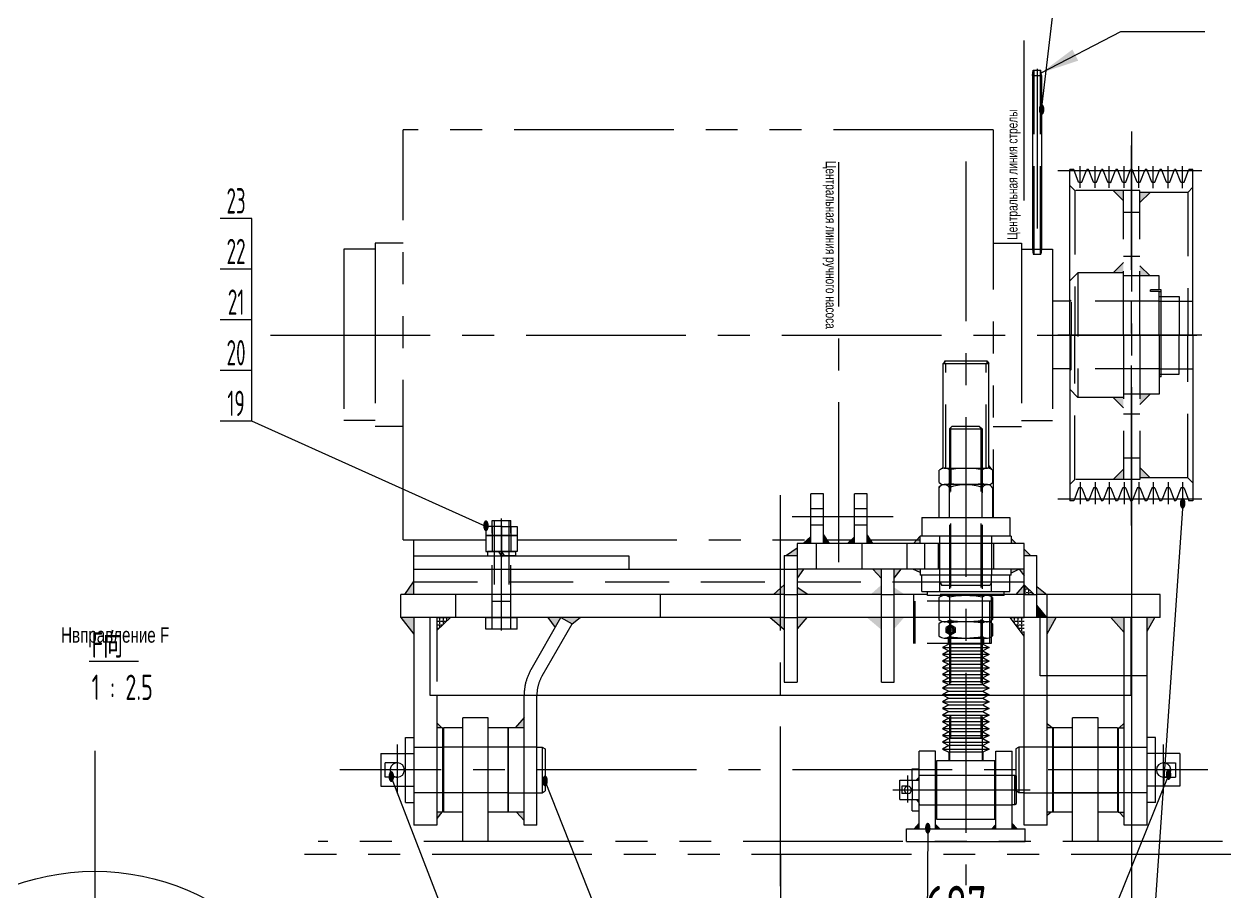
# Model space of a CAD drawing. Header units: millimetres. Extents: x -14 to 10486, y -616 to 6809.
# Drawn here: x 4920 to 7280, y 3626 to 5323 of the extents above; entities that cross this region are included whole.
import ezdxf
from ezdxf.enums import TextEntityAlignment as Align

# ---------------------------------------------------------------- set-up
doc = ezdxf.new("R2010")
doc.units = ezdxf.units.MM
doc.header["$LTSCALE"] = 250
for name, pattern in [('F', [0.75, 0.5, -0.25]), ('G', [2, 1.25, -0.25, 0.25, -0.25]), ('K', [2.5, 1.25, -0.25, 0.25, -0.25, 0.25, -0.25])]:
    doc.linetypes.add(name, pattern=pattern)
for name, color, linetype in [('01', 7, 'Continuous'), ('02', 1, 'Continuous'), ('04', 2, 'F'), ('05', 142, 'G'), ('07', 6, 'K'), ('08', 1, 'Continuous'), ('11', 3, 'Continuous')]:
    doc.layers.add(name, color=color, linetype=linetype)
doc.styles.get("Standard").update_dxf_attribs({"font": 'isocp', "width": 0.707, "bigfont": 'intecad.shx'})
doc.dimstyles.new('INTE', dxfattribs={"dimscale": 25, "dimtxt": 3.5, "dimasz": 3, "dimexe": 3, "dimexo": 0, "dimgap": 1, "dimtad": 1, "dimdec": 1, "dimdsep": 46, "dimtxsty": 'Standard', "dimcen": 0, "dimclrd": 1, "dimclre": 1, "dimclrt": 3, "dimaunit": 1, "dimadec": 0, "dimazin": 0, "dimtfac": 1, "dimtdec": 1, "dimtmove": 0, "dimatfit": 0, "dimfxl": 0, "dimarcsym": 0})
pattern_1 = [(180, (10810.139, 5453.793), (0, -6.985), [5.08, -1.905]), (270, (10810.139, 5453.793), (6.985, -4e-16), [5.08, -1.905])]

# ---------------------------------------------------------------- blocks, each defined once
blk = doc.blocks.new('*U2')
at = {"layer": '01'}
for p, q in [((-18, 0), (-18, 30.4)), ((-18, 30.4), (0, 30.4)), ((0, 30.4), (0, 0)), ((-18, 18), (0, 18)), ((0, -30.4), (0, 0)), ((-18, 0), (-18, -30.4)), ((-18, -18), (0, -18)), ((-18, -30.4), (0, -30.4))]:
    blk.add_line(p, q, dxfattribs=at)
at = {"layer": '05'}
blk.add_line((-19.1, 0), (1.1, 0), dxfattribs=at)
blk = doc.blocks.new('*U1')
at = {"layer": '01'}
for p, q in [((-31, 0), (-31, 30.4)), ((-31, 30.4), (0, 30.4)), ((0, 30.4), (0, 0)), ((-31, 18), (0, 18)), ((0, -30.4), (0, 0)), ((-31, 0), (-31, -30.4)), ((-31, -18), (0, -18)), ((-31, -30.4), (0, -30.4))]:
    blk.add_line(p, q, dxfattribs=at)
at = {"layer": '05'}
blk.add_line((-32.1, 0), (1.1, 0), dxfattribs=at)
blk = doc.blocks.new('*U3')
at = {"layer": '01'}
for p, q in [((-27.2, 9), (-27.2, 0)), ((0, 9), (-27.2, 9)), ((-27.2, 0), (0, 0)), ((0, 0), (-5.2, 9)), ((0, 9), (5.2, 0)), ((0, 9), (27.2, 9)), ((27.2, 0), (0, 0)), ((27.2, 9), (27.2, 0))]:
    blk.add_line(p, q, dxfattribs=at)
at = {"layer": '05'}
blk.add_line((0, 11.1), (0, -2.1), dxfattribs=at)
blk = doc.blocks.new('*D35')
at = {"layer": '08', "color": 1, "lineweight": -2}
for p, q in [((7086.2, 4342.5), (7086.2, 3450)), ((6399.2, 3699.2), (6399.2, 3450)), ((6474.2, 3525), (7011.2, 3525))]:
    blk.add_line(p, q, dxfattribs=at)
at = {"layer": '08', "color": 1}
for points in [[(6474.2, 3537.5), (6474.2, 3512.5), (6399.2, 3525)], [(7011.2, 3537.5), (7011.2, 3512.5), (7086.2, 3525)]]:
    blk.add_solid(points, dxfattribs=at)
at = {"layer": 'Defpoints', "color": 0}
for p in [(7086.2, 4342.5), (6399.2, 3699.2), (7086.2, 3525)]:
    blk.add_point(p, dxfattribs=at)
at = {"layer": '08', "color": 3, "insert": (6742.7, 3593.7), "char_height": 87.5, "attachment_point": 5}
blk.add_mtext('687', dxfattribs=at)

msp = doc.modelspace()

# ---------------------------------------------------------------- hatches: boundary and pattern name
at = {"layer": '01'}
h = msp.add_hatch(color=256, dxfattribs=at)
h.paths.add_polyline_path([(6803.7, 4659.19), (6806.7, 4659.19), (6803.7, 4663.32)])
h.paths.add_polyline_path([(6717.7, 4659.19), (6720.7, 4659.19), (6720.7, 4663.2)])
for points in [[(6717.7, 4453.94, 0.0896984), (6712.2, 4451.91), (6717.7, 4458.64)], [(6806.7, 4453.94), (6806.7, 4458.64), (6812.19, 4451.91, 0.0896984)], [(6458.47, 4320.88), (6443.58, 4307.18), (6458.47, 4307.18)], [(6494.76, 4307.18), (6483.47, 4323.92), (6483.47, 4307.18)], [(6568.97, 4323.31), (6568.97, 4307.18), (6579.45, 4307.18)], [(6530.1, 4307.18), (6543.97, 4307.18), (6543.97, 4320.27)], [(6900.72, 4162.18), (6907.22, 4162.18), (6920.22, 4162.18), (6900.72, 4186.62)], [(6938.86, 4162.18), (6920.72, 4162.18), (6920.72, 4130.43)], [(6670.72, 3850.14), (6664.42, 3844.18), (6670.72, 3844.18)], [(6670.72, 3800.22), (6664.42, 3806.18), (6670.72, 3806.18)], [(6670.72, 3749.18), (6661.16, 3749.18), (6670.72, 3759.35)], [(6702.72, 3759.35), (6712.28, 3749.18), (6702.72, 3749.18)], [(6820.72, 3759.35), (6811.16, 3749.18), (6820.72, 3749.18)], [(6852.72, 3759.35), (6862.28, 3749.18), (6852.72, 3749.18)]]:
    msp.add_hatch(color=256, dxfattribs=at).paths.add_polyline_path(points)
h = msp.add_hatch(color=256, dxfattribs=at)
h.paths.add_polyline_path([(6659.61, 4307.18), (6672.72, 4307.18), (6672.72, 4321.23)])
h.paths.add_polyline_path([(6850.72, 4316.92), (6850.72, 4307.18), (6860.3, 4307.18)])
h = msp.add_hatch(color=256, dxfattribs=at)
h.paths.add_polyline_path([(6444.25, 4257.18), (6431.72, 4257.18), (6431.72, 4239.18)])
h.paths.add_polyline_path([(6410.76, 4283.68), (6431.72, 4283.68), (6431.72, 4297.89)])
h = msp.add_hatch(color=256, dxfattribs=at)
h.paths.add_polyline_path([(6875.72, 4243.63), (6875.72, 4257.18), (6865.92, 4257.18)])
h.paths.add_polyline_path([(6888.22, 4283.68), (6875.72, 4296.2), (6875.72, 4283.68)])
h = msp.add_hatch(color=256, dxfattribs=at)
h.paths.add_polyline_path([(6635.6, 4257.18), (6621.72, 4257.18), (6621.72, 4239.02)])
h.paths.add_polyline_path([(6596.72, 4238.46), (6596.72, 4257.18), (6580.04, 4257.18)])
h = msp.add_hatch(color=256, dxfattribs=at)
h.paths.add_polyline_path([(6865.92, 4257.18), (6850.72, 4257.18), (6850.72, 4248.89)])
h.paths.add_polyline_path([(6672.72, 4250.58), (6672.72, 4257.18), (6657.92, 4257.18)])
h = msp.add_hatch(color=256, dxfattribs=at)
h.paths.add_polyline_path([(5681.22, 4232.18), (5664.13, 4207.18), (5681.22, 4207.18)])
h.paths.add_polyline_path([(5681.72, 4162.18), (5656.22, 4162.18), (5681.72, 4129.95)])
h = msp.add_hatch(color=256, dxfattribs=at)
h.paths.add_polyline_path([(6450.96, 4162.18), (6431.72, 4162.18), (6431.72, 4140.11)])
h.paths.add_polyline_path([(6399.22, 4144.71), (6399.22, 4162.18), (6378.47, 4162.18)])
h.paths.add_polyline_path([(6399.22, 4144.71), (6406.72, 4138.4), (6406.72, 4162.18), (6399.22, 4162.18)])
h.paths.add_polyline_path([(6385.3, 4207.18), (6399.22, 4207.18), (6399.22, 4219.53)])
h.paths.add_polyline_path([(6406.72, 4226.18), (6399.22, 4219.53), (6399.22, 4207.18), (6406.72, 4207.18)])
h.paths.add_polyline_path([(6452.66, 4207.18), (6431.72, 4221.06), (6431.72, 4207.18)])
h = msp.add_hatch(color=256, dxfattribs=at)
h.paths.add_polyline_path([(6621.72, 4140.11), (6640.96, 4162.18), (6621.72, 4162.18)])
h.paths.add_polyline_path([(6589.22, 4144.71), (6589.22, 4162.18), (6568.47, 4162.18)])
h.paths.add_polyline_path([(6589.22, 4144.71), (6596.72, 4138.4), (6596.72, 4162.18), (6589.22, 4162.18)])
h.paths.add_polyline_path([(6575.3, 4207.18), (6589.22, 4207.18), (6589.22, 4219.53)])
h.paths.add_polyline_path([(6589.22, 4207.18), (6596.72, 4207.18), (6596.72, 4226.18), (6589.22, 4219.53)])
h.paths.add_polyline_path([(6621.72, 4207.18), (6642.66, 4207.18), (6621.72, 4221.06)])
h = msp.add_hatch(color=256, dxfattribs=at)
h.paths.add_polyline_path([(6900.72, 4207.18), (6920.22, 4207.18), (6900.72, 4222.93)])
h.paths.add_polyline_path([(6859.62, 4207.18), (6875.72, 4207.18), (6875.72, 4226.4)])
h = msp.add_hatch(color=256, dxfattribs=at)
h.paths.add_polyline_path([(6007.21, 4162.18), (5969.85, 4162.18), (5991.5, 4149.68)])
h.paths.add_polyline_path([(5969.85, 4162.18), (5944.92, 4162.18), (5958.83, 4143.09)])
h = msp.add_hatch(color=256, dxfattribs=at)
h.paths.add_polyline_path([(7116.72, 4135.94), (7131.63, 4162.18), (7116.72, 4162.18)])
h.paths.add_polyline_path([(7071.72, 4132.79), (7071.72, 4162.18), (7045.87, 4162.18)])
h = msp.add_hatch(color=256, dxfattribs=at)
h.paths.add_polyline_path([(5897.72, 3765.67), (5897.72, 3781.68), (5882.72, 3781.68)])
h.paths.add_polyline_path([(5880.52, 3946.68), (5897.72, 3946.68), (5897.72, 3966.91)])
h = msp.add_hatch(color=256, dxfattribs=at)
h.paths.add_polyline_path([(5736.72, 3781.68), (5726.72, 3781.68), (5726.72, 3769.58)])
h.paths.add_polyline_path([(5726.72, 3956.63), (5726.72, 3946.68), (5736.72, 3946.68)])
h = msp.add_hatch(color=256, dxfattribs=at)
h.paths.add_polyline_path([(6920.72, 3954.11), (6920.72, 3946.68), (6930.72, 3946.68)])
h.paths.add_polyline_path([(6928.78, 3781.68), (6920.72, 3781.68), (6920.72, 3775.36)])
h = msp.add_hatch(color=256, dxfattribs=at)
h.paths.add_polyline_path([(7071.72, 3771.11), (7071.72, 3781.68), (7061.72, 3781.68)])
h.paths.add_polyline_path([(7071.72, 3946.68), (7071.72, 3955.43), (7061.72, 3946.68)])
at = {"layer": '04', "linetype": 'F'}
h = msp.add_hatch(color=2, dxfattribs=at)
h.paths.add_polyline_path([(7122.22, 4993.68), (7102.22, 4993.68), (7102.22, 4973.68)])
h.paths.add_polyline_path([(7070.22, 4977.18), (7070.22, 4997.18), (7050.22, 4997.18)])
h = msp.add_hatch(color=2, dxfattribs=at)
h.paths.add_polyline_path([(7070.22, 4836.68), (7070.22, 4856.68), (7050.22, 4836.68)])
h.paths.add_polyline_path([(7122.22, 4830.18), (7102.22, 4850.18), (7102.22, 4830.18)])
h = msp.add_hatch(color=2, dxfattribs=at)
h.paths.add_polyline_path([(7050.22, 4592.68), (7070.22, 4572.68), (7070.22, 4592.68)])
h.paths.add_polyline_path([(7102.22, 4599.18), (7102.22, 4579.18), (7122.22, 4599.18)])
h = msp.add_hatch(color=2, dxfattribs=at)
h.paths.add_polyline_path([(7122.22, 4435.68), (7102.22, 4435.68), (7102.22, 4455.68)])
h.paths.add_polyline_path([(7070.22, 4452.18), (7070.22, 4432.18), (7050.22, 4432.18)])
h = msp.add_hatch(dxfattribs=at)
h.set_pattern_fill('ANGLE', color=2, style=0)
h.set_pattern_definition(pattern_1)
h.paths.add_polyline_path([(6895.84, 4207.18), (6875.72, 4226.4), (6875.72, 4207.18)])
h = msp.add_hatch(dxfattribs=at)
h.set_pattern_fill('ANGLE', color=2, style=0)
h.set_pattern_definition(pattern_1)
h.paths.add_polyline_path([(5753.63, 4162.18), (5726.72, 4162.18), (5726.72, 4136.63)])
h = msp.add_hatch(dxfattribs=at)
h.set_pattern_fill('ANGLE', color=2, style=0)
h.set_pattern_definition(pattern_1)
h.paths.add_polyline_path([(6848.38, 4162.18), (6875.72, 4162.18), (6875.72, 4125.72)])

# ---------------------------------------------------------------- linework, layer by layer
msp.add_line((6793.72, 3882.18), (6729.72, 3882.18))
at = {"layer": '01', "color": 7, "linetype": 'Continuous'}
for p, q in [((6892.17, 5222.53), (6893.51, 5232.53)), ((6892.17, 5222.53), (6892.17, 4984.27)), ((6892.17, 5222.53), (6910.17, 5222.53)), ((6893.51, 5232.53), (6908.84, 5232.53)), ((6910.17, 5222.53), (6908.84, 5232.53)), ((6910.17, 5222.53), (6910.17, 4984.27)), ((6965.22, 4714.68), (6965.22, 5038.68)), ((6972.92, 5038.68), (6965.22, 5038.68)), ((7001.92, 5038.68), (6998.32, 5038.68)), ((7029.92, 5038.68), (7027.32, 5038.68)), ((7058.92, 5038.68), (7055.32, 5038.68)), ((7087.42, 5038.68), (7084.32, 5038.68)), ((7115.92, 5038.68), (7112.82, 5038.68)), ((7144.92, 5038.68), (7141.32, 5038.68)), ((7172.92, 5038.68), (7170.32, 5038.68)), ((7206.22, 5038.68), (7198.32, 5038.68)), ((7206.22, 4714.68), (7206.22, 5038.68)), ((6988.02, 5013.28), (6983.22, 5013.28)), ((7017.02, 5013.28), (7012.22, 5013.28)), ((7045.02, 5013.28), (7040.22, 5013.28)), ((7074.02, 5013.28), (7069.22, 5013.28)), ((7102.52, 5013.28), (7097.72, 5013.28)), ((7131.02, 5013.28), (7126.22, 5013.28)), ((7160.02, 5013.28), (7155.22, 5013.28)), ((7188.02, 5013.28), (7183.22, 5013.28)), ((6892.17, 4986.2), (6892.17, 4882.71)), ((6910.17, 4986.2), (6910.17, 4882.71)), ((6892.17, 4882.71), (6910.17, 4882.71)), ((6892.17, 4882.71), (6893.51, 4872.71)), ((6893.51, 4872.71), (6908.84, 4872.71)), ((6910.17, 4882.71), (6908.84, 4872.71)), ((6965.22, 4714.68), (6965.22, 4390.68)), ((7206.22, 4714.68), (7206.22, 4390.68)), ((6717.7, 4454.05), (6717.7, 4659.19)), ((6720.7, 4659.19), (6720.7, 4664.19)), ((6803.7, 4659.19), (6803.7, 4664.19)), ((6806.7, 4453.94), (6806.7, 4659.19)), ((6988.02, 4416.08), (6983.22, 4416.08)), ((7017.02, 4416.08), (7012.22, 4416.08)), ((7045.02, 4416.08), (7040.22, 4416.08)), ((7074.02, 4416.08), (7069.22, 4416.08)), ((7102.52, 4416.08), (7097.72, 4416.08)), ((7131.02, 4416.08), (7126.22, 4416.08)), ((7160.02, 4416.08), (7155.22, 4416.08)), ((7188.02, 4416.08), (7183.22, 4416.08)), ((6458.47, 4307.18), (6458.47, 4404.18)), ((6483.47, 4404.18), (6458.47, 4404.18)), ((6483.47, 4307.18), (6483.47, 4404.18)), ((6543.97, 4307.18), (6543.97, 4404.18)), ((6568.97, 4404.18), (6543.97, 4404.18)), ((6568.97, 4307.18), (6568.97, 4404.18)), ((6972.92, 4390.68), (6965.22, 4390.68)), ((7001.92, 4390.68), (6998.32, 4390.68)), ((7029.92, 4390.68), (7027.32, 4390.68)), ((7058.92, 4390.68), (7055.32, 4390.68)), ((7087.42, 4390.68), (7084.32, 4390.68)), ((7115.92, 4390.68), (7112.82, 4390.68)), ((7144.92, 4390.68), (7141.32, 4390.68)), ((7172.92, 4390.68), (7170.32, 4390.68)), ((7206.22, 4390.68), (7198.32, 4390.68)), ((6675.72, 4358.18), (6675.72, 4321.18)), ((6847.72, 4358.18), (6847.72, 4321.18)), ((6812.22, 4321.18), (6812.22, 4245.18)), ((6711.22, 4307.18), (6431.72, 4307.18)), ((6875.72, 4307.18), (6812.22, 4307.18)), ((5681.22, 4257.18), (6406.72, 4257.18)), ((6711.22, 4257.18), (6431.72, 4257.18)), ((6596.72, 4035.68), (6596.72, 4257.18)), ((6621.72, 4035.68), (6621.72, 4257.18)), ((6875.72, 4257.18), (6812.22, 4257.18)), ((6406.72, 4207.18), (5656.22, 4207.18)), ((5656.22, 4162.18), (5656.22, 4207.18)), ((6596.72, 4207.18), (6431.72, 4207.18)), ((6686.72, 4207.18), (6621.72, 4207.18)), ((6836.72, 4205.18), (6686.72, 4205.18)), ((6875.72, 4207.18), (6836.72, 4207.18)), ((7142.22, 4207.18), (6900.72, 4207.18)), ((6406.72, 4162.18), (5656.22, 4162.18)), ((6709.29, 4162.18), (6621.72, 4162.18)), ((7142.22, 4162.18), (6814.15, 4162.18)), ((6920.72, 4048.18), (6920.72, 4162.18)), ((7071.72, 4048.18), (7071.72, 4162.18)), ((7116.72, 3756.44), (7116.72, 4162.18)), ((6596.72, 4035.68), (6621.72, 4035.68)), ((6875.72, 3756.44), (6875.72, 4010.18)), ((6920.72, 3756.44), (6920.72, 4010.18)), ((7071.72, 3756.44), (7071.72, 4010.18)), ((6702.72, 3901.18), (6670.72, 3901.18)), ((6670.72, 3749.18), (6670.72, 3901.18)), ((6702.72, 3749.18), (6702.72, 3901.18)), ((6820.72, 3749.18), (6820.72, 3901.18)), ((6820.72, 3901.18), (6852.72, 3901.18)), ((6852.72, 3749.18), (6852.72, 3901.18)), ((6656.72, 3866.18), (6670.72, 3866.18)), ((6656.72, 3844.18), (6656.72, 3866.18)), ((6704.72, 3853.68), (6702.72, 3853.68)), ((6820.72, 3853.68), (6818.72, 3853.68)), ((6857.72, 3853.68), (6852.72, 3853.68)), ((6857.72, 3796.68), (6857.72, 3853.68)), ((6857.72, 3853.68), (6860.72, 3851.95)), ((6860.72, 3798.41), (6860.72, 3851.95)), ((6632.72, 3844.18), (6670.72, 3844.18)), ((6632.72, 3806.18), (6632.72, 3844.18)), ((6632.72, 3806.18), (6670.72, 3806.18)), ((6656.72, 3784.18), (6656.72, 3806.18)), ((6656.72, 3784.18), (6670.72, 3784.18)), ((6702.72, 3796.68), (6704.72, 3796.68)), ((6818.72, 3796.68), (6820.72, 3796.68)), ((6852.72, 3796.68), (6857.72, 3796.68)), ((6857.72, 3796.68), (6860.72, 3798.41))]:
    msp.add_line(p, q, dxfattribs=at)
at = {"layer": '01'}
for p, q in [((6982.47, 5013.79), (6972.92, 5038.68)), ((6988.77, 5013.79), (6998.32, 5038.68)), ((7011.47, 5013.79), (7001.92, 5038.68)), ((7017.77, 5013.79), (7027.32, 5038.68)), ((7039.47, 5013.79), (7029.92, 5038.68)), ((7045.77, 5013.79), (7055.32, 5038.68)), ((7068.47, 5013.79), (7058.92, 5038.68)), ((7074.77, 5013.79), (7084.32, 5038.68)), ((7096.97, 5013.79), (7087.42, 5038.68)), ((7103.27, 5013.79), (7112.82, 5038.68)), ((7125.47, 5013.79), (7115.92, 5038.68)), ((7131.77, 5013.79), (7141.32, 5038.68)), ((7154.47, 5013.79), (7144.92, 5038.68)), ((7160.77, 5013.79), (7170.32, 5038.68)), ((7182.47, 5013.79), (7172.92, 5038.68)), ((7188.77, 5013.79), (7198.32, 5038.68)), ((6720.7, 4663.2), (6717.7, 4659.19)), ((6717.7, 4659.19), (6806.7, 4659.19)), ((6720.7, 4664.19), (6803.7, 4664.19)), ((6803.7, 4663.32), (6806.7, 4659.19)), ((6709.77, 4426.21), (6709.77, 4450.16)), ((6719.83, 4454.19), (6804.57, 4454.19)), ((6730.2, 4422.19), (6730.2, 4454.19)), ((6794.2, 4422.19), (6794.2, 4454.19)), ((6806.7, 4458.64), (6812.19, 4451.91)), ((6814.63, 4426.21), (6814.63, 4450.16)), ((6709.29, 4418.19), (6713.02, 4420.22)), ((6709.29, 4418.19), (6709.29, 4358.18)), ((6804.58, 4422.19), (6719.7, 4422.19)), ((6729.72, 4358.18), (6729.72, 4422.18)), ((6793.72, 4358.18), (6793.72, 4422.18)), ((6814.15, 4415.88), (6814.15, 4358.18)), ((6982.47, 4415.57), (6972.92, 4390.68)), ((6988.77, 4415.57), (6998.32, 4390.68)), ((7011.47, 4415.57), (7001.92, 4390.68)), ((7017.77, 4415.57), (7027.32, 4390.68)), ((7039.47, 4415.57), (7029.92, 4390.68)), ((7045.77, 4415.57), (7055.32, 4390.68)), ((7068.47, 4415.57), (7058.92, 4390.68)), ((7074.77, 4415.57), (7084.32, 4390.68)), ((7096.97, 4415.57), (7087.42, 4390.68)), ((7103.27, 4415.57), (7112.82, 4390.68)), ((7125.47, 4415.57), (7115.92, 4390.68)), ((7131.77, 4415.57), (7141.32, 4390.68)), ((7154.47, 4415.57), (7144.92, 4390.68)), ((7160.77, 4415.57), (7170.32, 4390.68)), ((7182.47, 4415.57), (7172.92, 4390.68)), ((7188.77, 4415.57), (7198.32, 4390.68)), ((5835.52, 4352.18), (5871.52, 4352.18)), ((6675.72, 4358.18), (6847.72, 4358.18)), ((6458.47, 4320.88), (6443.58, 4307.18)), ((6483.47, 4323.92), (6494.76, 4307.18)), ((6568.97, 4323.31), (6579.45, 4307.18)), ((6672.72, 4321.23), (6659.61, 4307.18)), ((6672.72, 4307.18), (6672.72, 4321.18)), ((6850.72, 4321.18), (6672.72, 4321.18)), ((6711.22, 4245.18), (6711.22, 4321.18)), ((6850.72, 4321.18), (6850.72, 4307.18)), ((5681.22, 4314.35), (5681.22, 4207.18)), ((6431.72, 4297.89), (6410.76, 4283.68)), ((6431.72, 4307.18), (6431.72, 4035.68)), ((6543.97, 4320.27), (6530.1, 4307.18)), ((6646.72, 4307.18), (6646.72, 4257.18)), ((6707.72, 4307.18), (6707.72, 4257.18)), ((6815.72, 4307.18), (6815.72, 4257.18)), ((6850.72, 4316.92), (6860.3, 4307.18)), ((6875.72, 4162.18), (6875.72, 4307.18)), ((5681.22, 4282.62), (6102.3, 4282.62)), ((6102.3, 4282.62), (6102.3, 4257.18)), ((6406.72, 4283.68), (6406.72, 4035.68)), ((6406.72, 4283.68), (6431.72, 4283.68)), ((6875.72, 4296.2), (6888.22, 4283.68)), ((6875.72, 4283.68), (6900.72, 4283.68)), ((6900.72, 4162.18), (6900.72, 4283.68)), ((6444.25, 4257.18), (6431.72, 4239.18)), ((6596.72, 4238.46), (6580.04, 4257.18)), ((6621.72, 4239.02), (6635.6, 4257.18)), ((6672.72, 4250.58), (6657.92, 4257.18)), ((6672.72, 4257.18), (6672.72, 4245.18)), ((6865.92, 4257.18), (6850.72, 4248.89)), ((6850.72, 4245.18), (6850.72, 4257.18)), ((6865.92, 4257.18), (6875.72, 4243.63)), ((5664.13, 4207.18), (5681.22, 4232.18)), ((6406.72, 4226.18), (6385.3, 4207.18)), ((6850.72, 4245.18), (6672.72, 4245.18)), ((6675.72, 4213.18), (6675.72, 4245.18)), ((6847.72, 4213.18), (6847.72, 4245.18)), ((6875.72, 4226.4), (6859.62, 4207.18)), ((6452.66, 4207.18), (6431.72, 4221.06)), ((6675.72, 4213.18), (6847.72, 4213.18)), ((6686.72, 4205.18), (6686.72, 4213.18)), ((6729.72, 4205.18), (6729.72, 4122.18)), ((6793.72, 4205.18), (6793.72, 4122.18)), ((6836.72, 4205.18), (6836.72, 4213.18)), ((6900.72, 4222.93), (6920.22, 4207.18)), ((6920.22, 4207.18), (6920.22, 4162.18)), ((7142.22, 4162.18), (7142.22, 4207.18)), ((6709.29, 4201.15), (6709.29, 4158.21)), ((6814.15, 4201.15), (6814.15, 4158.21)), ((6920.22, 4162.18), (6900.72, 4186.62)), ((5656.22, 4162.18), (5681.72, 4129.95)), ((5681.72, 4162.18), (5681.72, 3756.44)), ((5713.22, 4162.18), (5713.22, 4010.18)), ((5958.83, 4143.09), (5944.92, 4162.18)), ((5991.5, 4149.68), (6007.21, 4162.18)), ((6406.72, 4138.4), (6378.47, 4162.18)), ((6596.72, 4162.18), (6431.72, 4162.18)), ((6450.96, 4162.18), (6431.72, 4140.11)), ((6907.22, 4048.18), (6907.22, 4162.18)), ((6920.72, 4130.43), (6938.86, 4162.18)), ((7071.72, 4132.79), (7045.87, 4162.18)), ((7116.72, 4135.94), (7131.63, 4162.18)), ((6709.29, 4150.15), (6709.29, 4126.21)), ((6805.34, 4154.18), (6718.1, 4154.18)), ((6814.15, 4150.15), (6814.15, 4126.21)), ((6729.72, 4110.68), (6715.92, 4103.49)), ((6719.35, 4122.18), (6804.09, 4122.18)), ((6727.3, 4122.18), (6727.3, 4110.68)), ((6727.3, 4110.68), (6796.14, 4110.68)), ((6793.72, 4110.68), (6807.52, 4103.49)), ((6796.14, 4122.18), (6796.14, 4110.68)), ((6715.92, 4103.49), (6807.52, 4103.49)), ((6715.92, 4103.49), (6728.41, 4097.45)), ((6728.41, 4097.45), (6715.92, 4090.27)), ((6715.92, 4090.27), (6728.41, 4084.23)), ((6807.52, 4090.27), (6715.92, 4090.27)), ((6728.41, 4084.23), (6715.92, 4077.05)), ((6728.41, 4097.45), (6795.03, 4097.45)), ((6728.41, 4084.23), (6795.03, 4084.23)), ((6807.52, 4103.49), (6795.03, 4097.45)), ((6795.03, 4097.45), (6807.52, 4090.27)), ((6807.52, 4090.27), (6795.03, 4084.23)), ((6795.03, 4084.23), (6807.52, 4077.05)), ((5046.64, 4077.26), (5143.53, 4077.26)), ((6807.52, 4077.05), (6715.92, 4077.05)), ((6715.92, 4077.05), (6728.41, 4071.01)), ((6728.41, 4071.01), (6715.92, 4063.82)), ((6715.92, 4063.82), (6807.52, 4063.82)), ((6715.92, 4063.82), (6728.41, 4057.78)), ((6728.41, 4071.01), (6795.03, 4071.01)), ((6807.52, 4077.05), (6795.03, 4071.01)), ((6795.03, 4071.01), (6807.52, 4063.82)), ((6807.52, 4063.82), (6795.03, 4057.78)), ((6728.41, 4057.78), (6715.92, 4050.6)), ((6715.92, 4050.6), (6807.52, 4050.6)), ((6715.92, 4050.6), (6728.41, 4044.56)), ((6728.41, 4044.56), (6715.92, 4037.38)), ((6715.92, 4037.38), (6807.52, 4037.38)), ((6715.92, 4037.38), (6728.41, 4031.34)), ((6728.41, 4057.78), (6795.03, 4057.78)), ((6728.41, 4044.56), (6795.03, 4044.56)), ((6795.03, 4057.78), (6807.52, 4050.6)), ((6807.52, 4050.6), (6795.03, 4044.56)), ((6795.03, 4044.56), (6807.52, 4037.38)), ((6807.52, 4037.38), (6795.03, 4031.34)), ((7116.72, 4048.18), (6907.22, 4048.18)), ((7085.22, 4010.18), (7085.22, 4048.18)), ((6406.72, 4035.68), (6431.72, 4035.68)), ((6728.41, 4031.34), (6715.92, 4024.15)), ((6807.52, 4024.15), (6715.92, 4024.15)), ((6715.92, 4024.15), (6728.41, 4018.11)), ((6728.41, 4018.11), (6715.92, 4010.93)), ((6728.41, 4031.34), (6795.03, 4031.34)), ((6728.41, 4018.11), (6795.03, 4018.11)), ((6795.03, 4031.34), (6807.52, 4024.15)), ((6807.52, 4024.15), (6795.03, 4018.11)), ((6795.03, 4018.11), (6807.52, 4010.93)), ((5713.22, 4010.18), (6717.47, 4010.18)), ((5726.72, 4010.18), (5726.72, 3756.44)), ((5897.72, 3756.44), (5897.72, 4010.18)), ((5922.72, 3756.44), (5922.72, 4010.18)), ((6807.52, 4010.93), (6715.92, 4010.93)), ((6715.92, 4010.93), (6728.41, 4004.89)), ((6728.41, 4004.89), (6715.92, 3997.71)), ((6715.92, 3997.71), (6807.52, 3997.71)), ((6715.92, 3997.71), (6728.41, 3991.67)), ((6728.41, 3991.67), (6715.92, 3984.48)), ((6728.41, 4004.89), (6795.03, 4004.89)), ((6728.41, 3991.67), (6795.03, 3991.67)), ((6807.52, 4010.93), (6795.03, 4004.89)), ((6795.03, 4004.89), (6807.52, 3997.71)), ((6807.52, 3997.71), (6795.03, 3991.67)), ((6795.03, 3991.67), (6807.52, 3984.48)), ((6805.97, 4010.18), (7085.22, 4010.18)), ((5897.72, 3966.91), (5880.52, 3946.68)), ((6715.92, 3984.48), (6807.52, 3984.48)), ((6715.92, 3984.48), (6728.41, 3978.44)), ((6728.41, 3978.44), (6715.92, 3971.26)), ((6715.92, 3971.26), (6807.52, 3971.26)), ((6715.92, 3971.26), (6728.41, 3965.22)), ((6728.41, 3978.44), (6795.03, 3978.44)), ((6807.52, 3984.48), (6795.03, 3978.44)), ((6795.03, 3978.44), (6807.52, 3971.26)), ((6807.52, 3971.26), (6795.03, 3965.22)), ((5736.72, 3946.68), (5726.72, 3956.63)), ((5738.22, 3946.68), (5726.72, 3946.68)), ((5738.22, 3946.68), (5738.22, 3781.68)), ((5866.22, 3946.68), (5866.22, 3781.68)), ((5897.72, 3946.68), (5866.22, 3946.68)), ((6728.41, 3965.22), (6715.92, 3958.04)), ((6807.52, 3958.04), (6715.92, 3958.04)), ((6715.92, 3958.04), (6728.41, 3952)), ((6728.41, 3952), (6715.92, 3944.81)), ((6807.52, 3944.81), (6715.92, 3944.81)), ((6715.92, 3944.81), (6728.41, 3938.77)), ((6795.03, 3965.22), (6728.41, 3965.22)), ((6795.03, 3952), (6728.41, 3952)), ((6795.03, 3965.22), (6807.52, 3958.04)), ((6807.52, 3958.04), (6795.03, 3952)), ((6795.03, 3952), (6807.52, 3944.81)), ((6807.52, 3944.81), (6795.03, 3938.77)), ((6930.72, 3946.68), (6920.72, 3954.11)), ((6932.22, 3946.68), (6920.72, 3946.68)), ((6932.22, 3781.68), (6932.22, 3946.68)), ((7060.22, 3946.68), (7060.22, 3781.68)), ((7060.22, 3946.68), (7071.72, 3946.68)), ((7061.72, 3946.68), (7071.72, 3955.43)), ((5665.72, 3896.18), (5665.72, 3927.68)), ((5665.72, 3927.68), (5681.72, 3927.68)), ((6728.41, 3938.77), (6715.92, 3931.59)), ((6715.92, 3931.59), (6807.52, 3931.59)), ((6715.92, 3931.59), (6728.41, 3925.55)), ((6728.41, 3925.55), (6715.92, 3918.37)), ((6795.03, 3938.77), (6728.41, 3938.77)), ((6795.03, 3925.55), (6728.41, 3925.55)), ((6795.03, 3938.77), (6807.52, 3931.59)), ((6807.52, 3931.59), (6795.03, 3925.55)), ((6795.03, 3925.55), (6807.52, 3918.37)), ((7132.72, 3927.68), (7116.72, 3927.68)), ((7132.72, 3896.18), (7132.72, 3927.68)), ((5617.72, 3896.18), (5617.72, 3832.18)), ((5617.72, 3896.18), (5681.72, 3896.18)), ((5866.22, 3908.68), (5738.22, 3908.68)), ((5922.72, 3908.68), (5932.72, 3908.68)), ((5932.72, 3908.68), (5932.72, 3819.68)), ((5932.72, 3908.68), (5938.72, 3905.22)), ((5938.72, 3905.22), (5938.72, 3823.14)), ((6715.92, 3918.37), (6807.52, 3918.37)), ((6715.92, 3918.37), (6728.41, 3912.33)), ((6728.41, 3912.33), (6715.92, 3905.14)), ((6715.92, 3905.14), (6807.52, 3905.14)), ((6715.92, 3905.14), (6728.41, 3899.1)), ((6795.03, 3912.33), (6728.41, 3912.33)), ((6795.03, 3899.1), (6728.41, 3899.1)), ((6728.41, 3899.1), (6728.41, 3882.18)), ((6807.52, 3918.37), (6795.03, 3912.33)), ((6795.03, 3912.33), (6807.52, 3905.14)), ((6807.52, 3905.14), (6795.03, 3899.1)), ((6795.03, 3899.1), (6795.03, 3882.18)), ((6865.72, 3908.68), (6859.72, 3905.22)), ((6859.72, 3905.22), (6859.72, 3852.52)), ((6865.72, 3908.68), (6865.72, 3819.68)), ((6875.72, 3908.68), (6865.72, 3908.68)), ((6932.22, 3908.68), (7060.22, 3908.68)), ((7180.72, 3896.18), (7116.72, 3896.18)), ((7180.72, 3896.18), (7180.72, 3832.18)), ((5626.07, 3850.18), (5626.07, 3878.18)), ((5649.72, 3878.18), (5626.07, 3878.18)), ((6704.72, 3882.18), (6704.72, 3768.18)), ((6818.72, 3882.18), (6704.72, 3882.18)), ((6818.72, 3768.18), (6818.72, 3882.18)), ((7148.72, 3878.18), (7172.37, 3878.18)), ((7172.37, 3878.18), (7172.37, 3850.18)), ((5649.72, 3850.18), (5626.07, 3850.18)), ((6664.42, 3844.18), (6670.72, 3850.14)), ((7148.72, 3850.18), (7172.37, 3850.18)), ((5617.72, 3832.18), (5681.72, 3832.18)), ((5665.72, 3800.68), (5665.72, 3832.18)), ((6648.72, 3832.18), (6636.38, 3832.18)), ((6636.38, 3832.18), (6636.38, 3818.18)), ((7180.72, 3832.18), (7116.72, 3832.18)), ((7132.72, 3800.68), (7132.72, 3832.18)), ((5866.22, 3819.68), (5738.22, 3819.68)), ((5922.72, 3819.68), (5932.72, 3819.68)), ((5932.72, 3819.68), (5938.72, 3823.14)), ((6648.72, 3818.18), (6636.38, 3818.18)), ((6664.42, 3806.18), (6670.72, 3800.22)), ((6865.72, 3819.68), (6860.72, 3822.57)), ((6875.72, 3819.68), (6865.72, 3819.68)), ((6932.22, 3819.68), (7060.22, 3819.68)), ((5665.72, 3800.68), (5681.72, 3800.68)), ((5738.22, 3781.68), (5726.72, 3781.68)), ((5736.72, 3781.68), (5726.72, 3769.58)), ((5897.72, 3781.68), (5866.22, 3781.68)), ((5882.72, 3781.68), (5897.72, 3765.67)), ((6932.22, 3781.68), (6920.72, 3781.68)), ((6928.78, 3781.68), (6920.72, 3775.36)), ((7060.22, 3781.68), (7071.72, 3781.68)), ((7061.72, 3781.68), (7071.72, 3771.11)), ((7132.72, 3800.68), (7116.72, 3800.68)), ((5726.72, 3756.44), (5681.72, 3756.44)), ((5922.72, 3756.44), (5897.72, 3756.44)), ((6661.16, 3749.18), (6670.72, 3759.35)), ((6704.72, 3768.18), (6818.72, 3768.18)), ((6862.28, 3749.18), (6852.72, 3759.35)), ((6920.72, 3756.44), (6875.72, 3756.44)), ((7116.72, 3756.44), (7071.72, 3756.44)), ((6645.72, 3749.18), (6877.72, 3749.18)), ((6645.72, 3724.18), (6645.72, 3749.18)), ((6877.72, 3724.18), (6877.72, 3749.18)), ((6645.72, 3724.18), (6877.72, 3724.18))]:
    msp.add_line(p, q, dxfattribs=at)
at = {"layer": '01', "color": 7, "linetype": 'Continuous'}
msp.add_circle((5057.77, 3203.98), 462, dxfattribs=at)
at = {"layer": '01'}
for centre, radius, start, end in [((6983.22, 5014.08), 0.8, 200.99971, 270), ((6988.02, 5014.08), 0.8, 270, 339.00029), ((7012.22, 5014.08), 0.8, 200.99971, 270), ((7017.02, 5014.08), 0.8, 270, 339.00029), ((7040.22, 5014.08), 0.8, 200.99971, 270), ((7045.02, 5014.08), 0.8, 270, 339.00029), ((7069.22, 5014.08), 0.8, 200.99971, 270), ((7074.02, 5014.08), 0.8, 270, 339.00029), ((7097.72, 5014.08), 0.8, 200.99971, 270), ((7102.52, 5014.08), 0.8, 270, 339.00029), ((7126.22, 5014.08), 0.8, 200.99971, 270), ((7131.02, 5014.08), 0.8, 270, 339.00029), ((7155.22, 5014.08), 0.8, 200.99971, 270), ((7160.02, 5014.08), 0.8, 270, 339.00029), ((7183.22, 5014.08), 0.8, 200.99971, 270), ((7188.02, 5014.08), 0.8, 270, 339.00029), ((6720.55, 4437.79), 16.41, 53.99731, 131.09529), ((6762.2, 4288.4), 165.78, 78.87081, 101.12919), ((6803.84, 4437.73), 16.46, 49.03772, 125.86969), ((6719.7, 4410.45), 11.74, 31.34075, 152.45742), ((6720.55, 4438.58), 16.41, 228.90471, 306.00269), ((6761.72, 4328.48), 93.71, 70.03234, 109.96766), ((6762.2, 4587.97), 165.78, 258.87081, 281.12919), ((6803.74, 4410.45), 11.74, 27.54258, 148.65925), ((6803.84, 4438.58), 16.41, 233.99731, 311.09529), ((6983.22, 4415.28), 0.8, 90, 159.00029), ((6988.02, 4415.28), 0.8, 20.99971, 90), ((7012.22, 4415.28), 0.8, 90, 159.00029), ((7017.02, 4415.28), 0.8, 20.99971, 90), ((7040.22, 4415.28), 0.8, 90, 159.00029), ((7045.02, 4415.28), 0.8, 20.99971, 90), ((7069.22, 4415.28), 0.8, 90, 159.00029), ((7074.02, 4415.28), 0.8, 20.99971, 90), ((7097.72, 4415.28), 0.8, 90, 159.00029), ((7102.52, 4415.28), 0.8, 20.99971, 90), ((7126.22, 4415.28), 0.8, 90, 159.00029), ((7131.02, 4415.28), 0.8, 20.99971, 90), ((7155.22, 4415.28), 0.8, 90, 159.00029), ((7160.02, 4415.28), 0.8, 20.99971, 90), ((7183.22, 4415.28), 0.8, 90, 159.00029), ((7188.02, 4415.28), 0.8, 20.99971, 90), ((6720.05, 4189.25), 16.05, 52.9618, 132.13079), ((6761.72, 4039.39), 165.78, 78.87081, 101.12919), ((6803.39, 4189.25), 16.05, 47.86921, 127.0382), ((6720.05, 4170.11), 16.05, 227.86921, 307.0382), ((6761.72, 4319.96), 165.78, 258.87081, 281.12919), ((6803.39, 4170.11), 16.05, 232.9618, 312.13079), ((6720.08, 4137.79), 16.41, 53.99731, 131.09529), ((6761.72, 3988.39), 165.78, 78.87081, 101.12919), ((6803.37, 4137.79), 16.41, 48.90471, 126.00269), ((6720.08, 4138.57), 16.41, 228.90471, 306.00269), ((6761.72, 4287.96), 165.78, 258.87081, 281.12919), ((6803.36, 4138.63), 16.46, 234.13031, 310.96228), ((5682.72, 3909.68), 1, 180, 270), ((7115.72, 3909.68), 1, 270, 0), ((5649.72, 3864.18), 14, 270, 90), ((7148.72, 3864.18), 14, 90, 270), ((6671.72, 3854.68), 1, 180, 270), ((6648.72, 3825.18), 7, 270, 90), ((5682.72, 3818.68), 1, 90, 180), ((7115.72, 3818.68), 1, 360, 90), ((6671.72, 3795.68), 1, 90, 180)]:
    msp.add_arc(centre, radius, start, end, dxfattribs=at)
at = {"layer": '02'}
for p, q in [((6910.17, 5154.63), (6952.33, 5514.89)), ((6893.01, 5222.53), (6894.5, 5232.53)), ((6909.34, 5222.53), (6907.85, 5232.53)), ((5365.19, 4942.38), (5303.19, 4942.38)), ((5365.19, 4843.39), (5365.19, 4942.38)), ((6893.01, 4882.71), (6894.5, 4872.71)), ((6909.34, 4882.71), (6907.85, 4872.71)), ((5365.19, 4843.39), (5303.19, 4843.39)), ((5365.19, 4744.39), (5365.19, 4843.39)), ((5365.19, 4744.39), (5303.19, 4744.39)), ((5365.19, 4645.4), (5365.19, 4744.39)), ((5365.19, 4645.4), (5303.19, 4645.4)), ((5365.19, 4546.4), (5365.19, 4645.4)), ((5365.19, 4546.4), (5303.19, 4546.4)), ((5823.13, 4340.62), (5365.19, 4546.4)), ((7186.12, 4384.7), (7106.74, 3236.57)), ((5637.89, 3850.18), (5868.6, 3251.18)), ((7158.54, 3854.2), (6909.34, 3236.57)), ((5938.72, 3841.61), (6176.6, 3241.18)), ((6687.44, 3749.18), (6683.28, 3241.18))]:
    msp.add_line(p, q, dxfattribs=at)
at = {"layer": '04', "color": 2, "linetype": 'F'}
for p, q in [((6895.17, 5232.53), (6895.17, 4984.27)), ((6907.17, 5232.53), (6907.17, 4984.27)), ((6975.22, 4997.18), (6965.22, 5007.18)), ((6895.17, 4986.2), (6895.17, 4872.71)), ((6907.17, 4986.2), (6907.17, 4872.71)), ((6975.22, 4997.18), (6975.22, 4714.68)), ((7102.22, 4997.18), (6975.22, 4997.18)), ((7070.22, 4977.18), (7050.22, 4997.18)), ((7070.22, 4714.68), (7070.22, 4997.18)), ((7102.22, 4714.68), (7102.22, 4997.18)), ((7196.22, 4993.68), (7102.22, 4993.68)), ((7122.22, 4993.68), (7102.22, 4973.68)), ((7196.22, 4993.68), (7206.22, 5003.68)), ((7196.22, 4993.68), (7196.22, 4714.68)), ((7070.22, 4954.68), (7102.22, 4954.68)), ((7070.22, 4868.68), (7102.22, 4868.68)), ((7070.22, 4856.68), (7050.22, 4836.68)), ((7122.22, 4830.18), (7102.22, 4850.18)), ((6981.22, 4836.68), (6965.22, 4820.68)), ((7070.22, 4836.68), (6981.22, 4836.68)), ((7140.22, 4830.18), (7070.22, 4830.18)), ((7140.22, 4802.88), (7140.22, 4830.18)), ((7140.22, 4802.88), (7123.22, 4802.88)), ((7123.22, 4799.68), (7123.22, 4802.88)), ((7140.22, 4799.68), (7123.22, 4799.68)), ((7140.22, 4714.68), (7140.22, 4799.68)), ((6968.22, 4780.68), (6965.22, 4783.68)), ((7140.22, 4780.68), (6968.22, 4780.68)), ((6968.22, 4778.87), (6968.22, 4714.68)), ((6968.22, 4648.68), (6968.22, 4714.68)), ((6975.22, 4432.18), (6975.22, 4714.68)), ((7070.22, 4714.68), (7070.22, 4432.18)), ((7102.22, 4714.68), (7102.22, 4432.18)), ((7140.22, 4714.68), (7140.22, 4634.78)), ((7196.22, 4435.68), (7196.22, 4714.68)), ((6722.7, 4454.19), (6722.7, 4659.19)), ((6801.7, 4454.19), (6801.7, 4659.19)), ((6968.22, 4648.68), (6965.22, 4645.68)), ((7140.22, 4648.68), (6968.22, 4648.68)), ((7140.22, 4634.78), (7140.22, 4599.18)), ((6981.22, 4592.68), (6965.22, 4608.68)), ((7070.22, 4592.68), (6981.22, 4592.68)), ((7070.22, 4572.68), (7050.22, 4592.68)), ((7140.22, 4599.18), (7070.22, 4599.18)), ((7122.22, 4599.18), (7102.22, 4579.18)), ((7070.22, 4560.68), (7102.22, 4560.68)), ((6734.72, 4536.18), (6729.72, 4531.18)), ((6732.22, 4533.68), (6732.22, 3926.18)), ((6788.72, 4536.18), (6734.72, 4536.18)), ((6788.72, 4536.18), (6793.72, 4531.18)), ((6791.22, 4533.68), (6791.22, 3926.18)), ((6729.72, 4531.18), (6729.72, 3882.18)), ((6729.72, 4531.18), (6793.72, 4531.18)), ((6793.72, 4531.18), (6793.72, 3882.18)), ((7070.22, 4474.68), (7102.22, 4474.68)), ((7070.22, 4452.18), (7050.22, 4432.18)), ((7122.22, 4435.68), (7102.22, 4455.68)), ((6975.22, 4432.18), (6965.22, 4422.18)), ((7102.22, 4432.18), (6975.22, 4432.18)), ((7196.22, 4435.68), (7102.22, 4435.68)), ((7185.62, 4427.24), (7185.62, 4384.2)), ((7196.22, 4435.68), (7206.22, 4425.68)), ((5835.52, 4139.68), (5835.52, 4352.18)), ((5839.12, 4352.18), (5839.12, 4194.18)), ((5867.92, 4352.18), (5867.92, 4194.18)), ((5871.52, 4139.68), (5871.52, 4352.18)), ((6812.22, 4307.18), (6711.22, 4307.18)), ((6812.22, 4257.18), (6711.22, 4257.18)), ((5681.22, 4232.18), (6875.72, 4232.18)), ((6812.22, 4231.18), (6711.22, 4231.18)), ((6711.22, 4231.18), (6714.68, 4225.18)), ((6812.22, 4231.18), (6808.76, 4225.18)), ((6895.84, 4207.18), (6875.72, 4226.4)), ((5764.22, 4162.18), (5764.22, 4207.18)), ((6164.22, 4162.18), (6164.22, 4207.18)), ((6659.22, 4207.18), (6659.22, 4111.68)), ((6836.72, 4207.18), (6686.72, 4207.18)), ((6808.76, 4225.18), (6714.68, 4225.18)), ((6811.22, 4207.18), (6811.22, 4111.68)), ((5835.52, 4194.18), (5871.52, 4194.18)), ((6811.22, 4194.18), (6659.22, 4194.18)), ((6662.22, 4194.18), (6662.22, 4111.68)), ((6808.22, 4194.18), (6808.22, 4111.68)), ((5726.72, 4162.18), (5726.72, 4010.18)), ((5726.72, 4136.63), (5753.63, 4162.18)), ((5823.13, 4162.18), (5883.92, 4162.18)), ((5823.13, 4139.68), (5823.13, 4162.18)), ((5883.92, 4139.68), (5883.92, 4162.18)), ((5911.25, 4060.68), (5969.85, 4162.18)), ((5969.85, 4162.18), (5991.5, 4149.68)), ((6814.15, 4162.18), (6709.29, 4162.18)), ((6875.72, 4125.72), (6848.38, 4162.18)), ((6875.72, 4010.18), (6875.72, 4162.18)), ((5883.92, 4139.68), (5823.13, 4139.68)), ((5932.9, 4048.18), (5991.5, 4149.68)), ((6741.78, 4137.68), (6722.4, 4137.68)), ((6732.22, 4147.69), (6723.22, 4142.5)), ((6723.22, 4132.86), (6723.22, 4142.5)), ((6732.22, 4127.66), (6723.22, 4132.86)), ((6741.22, 4142.5), (6732.22, 4147.69)), ((6741.22, 4132.86), (6732.22, 4127.66)), ((6741.22, 4142.5), (6741.22, 4132.86)), ((6811.22, 4111.68), (6659.22, 4111.68)), ((6920.72, 4010.18), (6920.72, 4048.18)), ((7071.72, 4010.18), (7071.72, 4048.18)), ((6717.47, 4010.18), (6805.97, 4010.18)), ((6793.72, 3926.18), (6729.72, 3926.18)), ((6670.72, 3854.18), (6702.72, 3854.18)), ((6704.72, 3854.18), (6818.72, 3854.18)), ((6820.72, 3854.18), (6852.72, 3854.18)), ((6859.72, 3852.52), (6859.72, 3823.14)), ((6860.72, 3822.57), (6859.72, 3823.14)), ((6670.72, 3796.18), (6702.72, 3796.18)), ((6704.72, 3796.18), (6818.72, 3796.18)), ((6820.72, 3796.18), (6852.72, 3796.18))]:
    msp.add_line(p, q, dxfattribs=at)
at = {"layer": '04'}
for p, q in [((6981.22, 4836.68), (6981.22, 4592.68)), ((6732.23, 4454.19), (6732.23, 4422.19)), ((6792.17, 4454.19), (6792.17, 4422.19)), ((6458.47, 4375.18), (6483.47, 4375.18)), ((6543.97, 4375.18), (6568.97, 4375.18)), ((6483.47, 4343.18), (6458.47, 4343.18)), ((6568.97, 4343.18), (6543.97, 4343.18)), ((6469.22, 4307.18), (6469.22, 4257.18)), ((6558.22, 4307.18), (6558.22, 4257.18)), ((6681.72, 4257.18), (6681.72, 4307.18)), ((6406.72, 4257.18), (6431.72, 4257.18)), ((6711.22, 4213.18), (6711.22, 4245.18)), ((6812.22, 4213.18), (6812.22, 4245.18)), ((6406.72, 4207.18), (6431.72, 4207.18)), ((6596.72, 4207.18), (6621.72, 4207.18)), ((6875.72, 4207.18), (6900.72, 4207.18)), ((6406.72, 4162.18), (6431.72, 4162.18)), ((6621.72, 4162.18), (6596.72, 4162.18)), ((7085.22, 4048.18), (7085.22, 4162.18)), ((5665.72, 3832.18), (5665.72, 3896.18)), ((5681.72, 3908.68), (5738.22, 3908.68)), ((5922.72, 3908.68), (5866.22, 3908.68)), ((6932.22, 3908.68), (6875.72, 3908.68)), ((7060.22, 3908.68), (7116.72, 3908.68)), ((7132.72, 3832.18), (7132.72, 3896.18)), ((6656.72, 3844.18), (6656.72, 3806.18)), ((5738.22, 3819.68), (5681.72, 3819.68)), ((5866.22, 3819.68), (5922.72, 3819.68)), ((6875.72, 3819.68), (6932.22, 3819.68)), ((7116.72, 3819.68), (7060.22, 3819.68))]:
    msp.add_line(p, q, dxfattribs=at)
at = {"layer": '04', "color": 2, "linetype": 'F'}
for radius in [7, 4.8]:
    msp.add_circle((6732.22, 4137.68), radius, dxfattribs=at)
for centre, radius, start, end in [((6732.22, 4137.68), 6, 270, 180), ((5998.72, 4010.18), 101, 150, 180), ((5998.72, 4010.18), 76, 150, 180), ((6648.72, 3825.18), 7, 90, 270)]:
    msp.add_arc(centre, radius, start, end, dxfattribs=at)
at = {"layer": '04'}
for centre, start, end in [((5649.72, 3864.18), 90, 270), ((7148.72, 3864.18), 270, 90)]:
    msp.add_arc(centre, 14, start, end, dxfattribs=at)
at = {"layer": '05', "color": 142, "linetype": 'G'}
for p, q in [((6875.72, 4977.91), (6875.72, 5312.12)), ((7223.83, 5035.68), (6942.05, 5035.68)), ((6985.62, 5002.58), (6985.62, 5045.16)), ((5401.6, 4714.68), (7251.11, 4714.68)), ((7223.83, 4714.68), (6942.05, 4714.68)), ((7223.83, 4393.68), (6942.05, 4393.68)), ((6619.96, 4359.18), (6421.92, 4359.18)), ((5649.72, 3817.98), (5649.72, 3914.18)), ((7148.72, 3817.98), (7148.72, 3914.18))]:
    msp.add_line(p, q, dxfattribs=at)
at = {"layer": '05'}
for p, q in [((6901.17, 5235.35), (6901.17, 4869.12)), ((7086.22, 5112.49), (7086.22, 3987.76)), ((7086.22, 4342.53), (7086.22, 5085.68)), ((6513.72, 4270.68), (6513.72, 5052.9)), ((6761.72, 5054.05), (6761.72, 3638.61)), ((7014.62, 5002.58), (7014.62, 5045.16)), ((7042.62, 5002.58), (7042.62, 5045.16)), ((7071.62, 5002.58), (7071.62, 5045.16)), ((7100.12, 5002.58), (7100.12, 5045.16)), ((7128.62, 5002.12), (7128.62, 5045.16)), ((7157.62, 5002.12), (7157.62, 5045.16)), ((7185.62, 5002.12), (7185.62, 5045.16)), ((7039.47, 5013.79), (7039.67, 5013.28)), ((7040.22, 5013.28), (7039.67, 5013.28)), ((7045.02, 5013.28), (7045.57, 5013.28)), ((7045.77, 5013.79), (7045.57, 5013.28)), ((6985.62, 4426.78), (6985.62, 4384.2)), ((7014.62, 4426.78), (7014.62, 4384.2)), ((7039.47, 4415.57), (7039.67, 4416.08)), ((7040.22, 4416.08), (7039.67, 4416.08)), ((7042.62, 4426.78), (7042.62, 4384.2)), ((7045.02, 4416.08), (7045.57, 4416.08)), ((7045.77, 4415.57), (7045.57, 4416.08)), ((7071.62, 4426.78), (7071.62, 4384.2)), ((7100.12, 4426.78), (7100.12, 4384.2)), ((7128.62, 4427.24), (7128.62, 4384.2)), ((7157.62, 4427.24), (7157.62, 4384.2)), ((6399.22, 3636.79), (6399.22, 4401.5)), ((5853.52, 4136.61), (5853.52, 4355.73)), ((5057.77, 3901.37), (5057.77, 2658.39)), ((7235.23, 3864.18), (5536.9, 3864.18)), ((6648.72, 3800.53), (6648.72, 3853.11)), ((6619.07, 3825.18), (6887.53, 3825.18))]:
    msp.add_line(p, q, dxfattribs=at)
at = {"layer": '07', "color": 6, "linetype": 'K'}
for p, q in [((6815.5, 5116), (5661.38, 5116)), ((5661.38, 4314.35), (5661.38, 5116)), ((6815.5, 5116), (6815.5, 4358.18)), ((5606.28, 4894.31), (5606.28, 4536.05)), ((5661.38, 4894.31), (5606.28, 4894.31)), ((6815.5, 4894.31), (6870.6, 4894.31)), ((6870.6, 4894.31), (6870.6, 4536.05)), ((5606.28, 4882.71), (5545.13, 4882.71)), ((5545.13, 4882.71), (5545.13, 4547.65)), ((6870.6, 4882.71), (6931.75, 4882.71)), ((6931.75, 4882.71), (6931.75, 4547.65)), ((7139.83, 4790.23), (7179.03, 4790.23)), ((7140.22, 4780.68), (7206.22, 4780.68)), ((7139.83, 4638.13), (7179.03, 4638.13)), ((7140.22, 4648.68), (7206.22, 4648.68)), ((5606.28, 4547.65), (5545.13, 4547.65)), ((5661.38, 4536.05), (5606.28, 4536.05)), ((6815.5, 4536.05), (6870.6, 4536.05)), ((6870.6, 4547.65), (6931.75, 4547.65)), ((5661.38, 4314.35), (5823.13, 4314.35)), ((5883.92, 4314.35), (6458.47, 4314.35)), ((6483.47, 4314.35), (6543.97, 4314.35)), ((6568.97, 4314.35), (6672.72, 4314.35)), ((5739.72, 3946.68), (5739.72, 3781.68)), ((5777.72, 3946.68), (5739.72, 3946.68)), ((5777.72, 3724.18), (5777.72, 3966.18)), ((5827.72, 3966.18), (5777.72, 3966.18)), ((5827.72, 3724.18), (5827.72, 3966.18)), ((5865.72, 3946.68), (5827.72, 3946.68)), ((5865.72, 3946.68), (5865.72, 3781.68)), ((6970.72, 3946.68), (6932.72, 3946.68)), ((6932.72, 3946.68), (6932.72, 3781.68)), ((6970.72, 3724.18), (6970.72, 3966.18)), ((7020.72, 3966.18), (6970.72, 3966.18)), ((7020.72, 3724.18), (7020.72, 3966.18)), ((7058.72, 3946.68), (7020.72, 3946.68)), ((7058.72, 3946.68), (7058.72, 3781.68)), ((5865.72, 3908.68), (5739.72, 3908.68)), ((7058.72, 3908.68), (6932.72, 3908.68)), ((5865.72, 3819.68), (5739.72, 3819.68)), ((7058.72, 3819.68), (6932.72, 3819.68)), ((5777.72, 3781.68), (5739.72, 3781.68)), ((5865.72, 3781.68), (5827.72, 3781.68)), ((6970.72, 3781.68), (6932.72, 3781.68)), ((7058.72, 3781.68), (7020.72, 3781.68)), ((7263.92, 3724.18), (5494.9, 3724.18)), ((7280.4, 3699.18), (5440.42, 3699.18))]:
    msp.add_line(p, q, dxfattribs=at)
at = {"layer": '07'}
for p, q in [((7144.04, 4802.88), (7140.22, 4802.88)), ((7140.22, 4799.68), (7144.04, 4799.68)), ((7144.04, 4632.87), (7144.04, 4802.88)), ((6968.22, 4780.68), (6931.75, 4780.68)), ((7179.03, 4790.23), (7179.03, 4714.68)), ((7179.03, 4638.13), (7179.03, 4714.68)), ((6968.22, 4648.68), (6931.75, 4648.68)), ((7144.04, 4632.87), (7140.22, 4632.87))]:
    msp.add_line(p, q, dxfattribs=at)

# ---------------------------------------------------------------- block references
at = {"layer": '07', "rotation": 270}
for name, p in [('*U2', (5853.52, 4322.62)), ('*U1', (5853.52, 4291.62))]:
    msp.add_blockref(name, p, dxfattribs=at)
at = {"layer": '07'}
msp.add_blockref('*U3', (5853.52, 4282.62), dxfattribs=at)

# ---------------------------------------------------------------- texts
at = {"layer": '02', "width": 0.605172}
for p, p2 in [((6904.17, 5144.63), (6916.17, 5144.63)), ((7180.12, 4374.7), (7192.12, 4374.7)), ((5817.13, 4330.62), (5829.13, 4330.62)), ((5631.89, 3840.18), (5643.89, 3840.18)), ((5932.72, 3831.61), (5944.72, 3831.61)), ((7152.54, 3844.2), (7164.54, 3844.2)), ((6681.44, 3739.18), (6693.44, 3739.18))]:
    msp.add_text('\\M+5A1F1', height=20, dxfattribs=at).set_placement(p, p2, align=Align.FIT)
at = {"layer": '07', "char_height": 20, "attachment_point": 1}
for s, insert, rotation in [('{\\fArial|b0|i0|c204|p34;\\C3;Центральная линия стрелы}', (6842.95, 4900.95), 90), ('{\\fArial|b0|i0|c204|p34;\\C3;Центральная линия ручного насоса}', (6507.81, 5055.2), 270)]:
    msp.add_mtext(s, dxfattribs=dict(at, insert=insert, rotation=rotation))
at = {"layer": '07', "insert": (4991.98, 4143.15), "char_height": 30, "attachment_point": 1}
msp.add_mtext('{\\fArial|b0|i0|c204|p34;\\C3;Нвправление \\fArial|b0|i0|c0|p34;F}', dxfattribs=at)
at = {"layer": '11'}
for s, width, p, p2 in [('23', 0.581958, (5315.59, 4952.38), (5352.79, 4952.38)), ('22', 0.573679, (5315.59, 4853.39), (5352.79, 4853.39)), ('21', 0.623098, (5318, 4754.39), (5350.38, 4754.39)), ('20', 0.600864, (5315.59, 4655.4), (5352.79, 4655.4)), ('19', 0.612447, (5317.19, 4556.4), (5351.19, 4556.4))]:
    msp.add_text(s, height=49.497, dxfattribs=dict(at, width=width)).set_placement(p, p2, align=Align.FIT)
at = {"layer": '11', "insert": (5051.65, 4133.13), "char_height": 49.497, "width": 647.33, "attachment_point": 1}
msp.add_mtext('F向\\P1 : 2.5', dxfattribs=at)

# ---------------------------------------------------------------- dimensions: what is measured, and where the dimension line sits
at = {"layer": '08'}
dim = msp.add_linear_dim(base=(7086.22, 3524.98), p1=(6399.22, 3699.18), p2=(7086.22, 4342.53), dimstyle='INTE', dxfattribs=at)
dim.commit()
dim.dimension.update_dxf_attribs({"geometry": '*D35', "text_midpoint": (6742.72, 3593.73)})

# ---------------------------------------------------------------- leaders
at = {"layer": '07', "annotation_type": 0, "has_hookline": 1, "hookline_direction": 0, "text_width": 64.34}
msp.add_leader([(6909.51, 5227.53), (7064.82, 5308.27), (7139.82, 5308.27)], dimstyle='INTE', dxfattribs=at)

doc.saveas('drawing.dxf')
